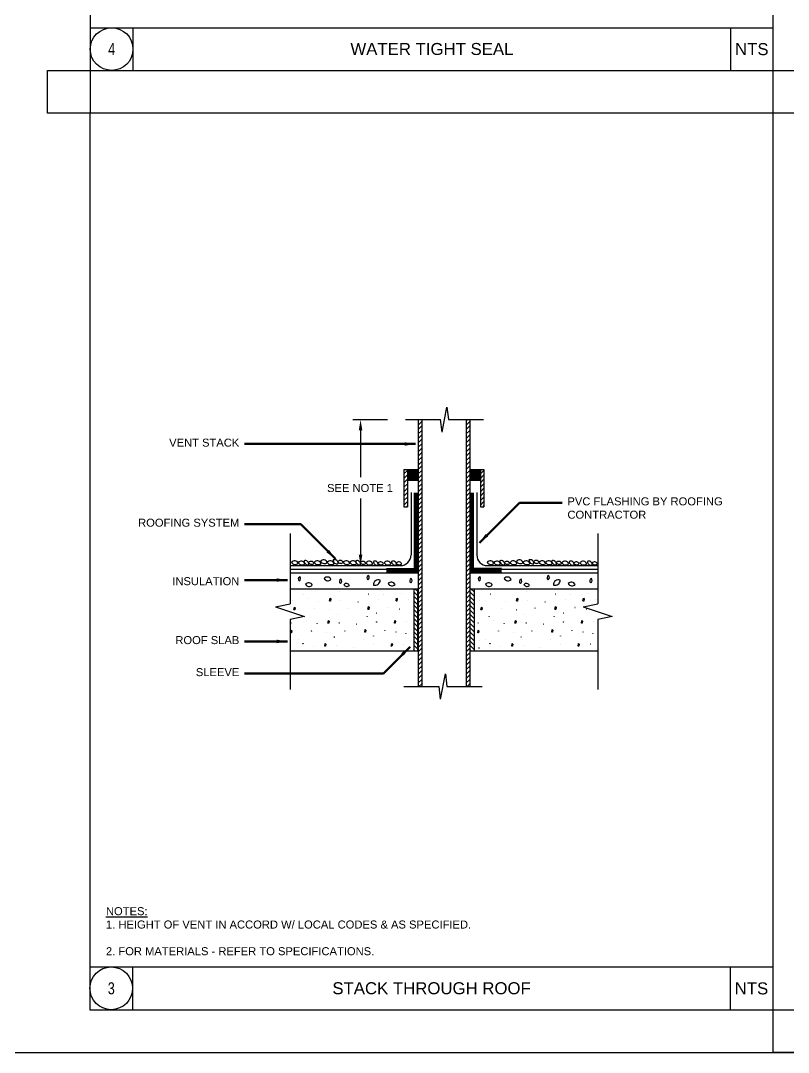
# Model space of a CAD drawing. Extents: x 2014.8 to 2046.4, y 1437.7 to 1484.9.
# Drawn here: x 2028.62 to 2037.62, y 1437.66 to 1449.74 of the extents above; entities that cross this region are included whole.
import ezdxf
from ezdxf.enums import TextEntityAlignment as Align

# ---------------------------------------------------------------- set-up
doc = ezdxf.new("R2010")
doc.units = 0
doc.header["$LTSCALE"] = 0.375
doc.header["$MEASUREMENT"] = 0
for name, color, linetype in [('G-ANNO-TEXT', 70, 'Continuous'), ('G-DETL', 12, 'Continuous'), ('G-DETL-BORD', 1, 'Continuous')]:
    doc.layers.add(name, color=color, linetype=linetype)
doc.styles.add('Arial', font='arial.ttf')
doc.dimstyles.new('RWS-ANNOTATIVE', dxfattribs={"dimscale": 0, "dimtxt": 0.09375, "dimasz": 0.125, "dimexe": 0.0625, "dimexo": 0.0625, "dimgap": 0.09375, "dimtad": 1, "dimdec": 4, "dimzin": 3, "dimdsep": 46, "dimlunit": 4, "dimtxsty": 'Arial', "dimblk": 'OBLIQUE', "dimcen": 0.09375, "dimdle": 0.0625, "dimclrd": 256, "dimclre": 256, "dimclrt": 256, "dimadec": 4, "dimazin": 0, "dimtfac": 0.8, "dimtdec": 4, "dimtix": 1, "dimtofl": 0, "dimtmove": 1, "dimatfit": 0, "dimfxl": 1, "dimfrac": 1, "dimtolj": 1, "dimtzin": 0, "dimlwd": -1, "dimlwe": -1, "dimarcsym": 0})

# ---------------------------------------------------------------- blocks, each defined once
blk = doc.blocks.new('MD08D1', base_point=(976.415, 314.205))
for p, q in [((976.353, 314.849), (976.314, 314.205)), ((976.353, 314.849), (976.477, 313.561)), ((975.415, 314.205), (976.314, 314.205)), ((976.477, 313.561), (976.516, 314.205)), ((976.516, 314.205), (977.415, 314.205))]:
    blk.add_line(p, q)
blk = doc.blocks.new('_Oblique')
at = {"color": 0, "linetype": 'ByBlock', "lineweight": -2}
blk.add_line((-0.5, -0.5), (0.5, 0.5), dxfattribs=at)

msp = doc.modelspace()

# ---------------------------------------------------------------- linework, layer by layer
at = {"layer": 'DEFPOINTS'}
for points in [[(2014.81377, 1437.65798), (2046.43877, 1437.65798), (2046.43877, 1460.90798), (2014.81377, 1460.90798)], [(2028.93877, 1449.15798), (2029.43877, 1449.15798), (2029.43877, 1448.65798), (2028.93877, 1448.65798)], [(2037.43877, 1449.15798), (2037.93877, 1449.15798), (2037.93877, 1448.65798), (2037.43877, 1448.65798)], [(2037.43877, 1449.15798), (2037.93877, 1449.15798), (2037.93877, 1448.65798), (2037.43877, 1448.65798)], [(2037.43877, 1438.15798), (2037.93877, 1438.15798), (2037.93877, 1437.65798), (2037.43877, 1437.65798)]]:
    msp.add_lwpolyline(points, close=True, dxfattribs=at)
at = {"layer": 'G-ANNO-TEXT'}
for p, q in [((2032.51609, 1445.06788), (2032.92181, 1445.06788)), ((2032.60498, 1444.94288), (2032.60498, 1444.39293)), ((2032.60498, 1444.14613), (2032.60498, 1443.4819))]:
    msp.add_line(p, q, dxfattribs=at)
for points in [[(2032.58414, 1444.94288), (2032.62581, 1444.94288), (2032.60498, 1445.06788)], [(2032.58414, 1443.48663), (2032.62581, 1443.48663), (2032.60498, 1443.36163)]]:
    msp.add_solid(points, dxfattribs=at)
at = {"layer": 'G-DETL'}
for p, q in [((2033.27929, 1445.06757), (2033.27929, 1441.94257)), ((2033.27929, 1445.05715), (2033.28905, 1445.06691)), ((2033.27929, 1445.00507), (2033.32095, 1445.04673)), ((2033.32095, 1445.06757), (2033.32095, 1441.94257)), ((2033.84179, 1445.06757), (2033.84179, 1441.94257)), ((2033.84179, 1445.05715), (2033.85203, 1445.0674)), ((2033.84179, 1445.00507), (2033.88345, 1445.04673)), ((2033.88345, 1445.06757), (2033.88345, 1441.94257)), ((2033.27929, 1444.95298), (2033.32095, 1444.99465)), ((2033.27929, 1444.9009), (2033.32095, 1444.94257)), ((2033.84179, 1444.95298), (2033.88345, 1444.99465)), ((2033.84179, 1444.9009), (2033.88345, 1444.94257)), ((2033.27929, 1444.84882), (2033.32095, 1444.89048)), ((2033.27929, 1444.79673), (2033.32095, 1444.8384)), ((2033.27929, 1444.74465), (2033.32095, 1444.78632)), ((2033.84179, 1444.84882), (2033.88345, 1444.89048)), ((2033.84179, 1444.79673), (2033.88345, 1444.8384)), ((2033.84179, 1444.74465), (2033.88345, 1444.78632)), ((2033.27929, 1444.69257), (2033.32095, 1444.73423)), ((2033.27929, 1444.64048), (2033.32095, 1444.68215)), ((2033.84179, 1444.69257), (2033.88345, 1444.73423)), ((2033.84179, 1444.64048), (2033.88345, 1444.68215)), ((2033.27929, 1444.5884), (2033.32095, 1444.63007)), ((2033.27929, 1444.53632), (2033.32095, 1444.57798)), ((2033.84179, 1444.5884), (2033.88345, 1444.63007)), ((2033.84179, 1444.53632), (2033.88345, 1444.57798)), ((2033.11262, 1444.48423), (2033.27929, 1444.48423)), ((2033.11262, 1444.48423), (2033.11262, 1444.04673)), ((2033.11262, 1444.43215), (2033.15429, 1444.47382)), ((2033.11262, 1444.38007), (2033.15429, 1444.42173)), ((2033.15429, 1444.48423), (2033.15429, 1444.04673)), ((2033.27929, 1444.48423), (2033.32095, 1444.5259)), ((2033.27929, 1444.43215), (2033.32095, 1444.47382)), ((2033.27929, 1444.38007), (2033.32095, 1444.42173)), ((2033.84179, 1444.48423), (2033.88345, 1444.5259)), ((2033.84179, 1444.43215), (2033.88345, 1444.47382)), ((2033.84179, 1444.38007), (2033.88345, 1444.42173)), ((2033.88345, 1444.48423), (2034.05012, 1444.48423)), ((2034.00845, 1444.48423), (2034.00845, 1444.04673)), ((2034.00845, 1444.43215), (2034.05012, 1444.47382)), ((2034.00845, 1444.38007), (2034.05012, 1444.42173)), ((2034.05012, 1444.48423), (2034.05012, 1444.04673)), ((2033.11262, 1444.32798), (2033.15429, 1444.36965)), ((2033.11262, 1444.2759), (2033.15429, 1444.31757)), ((2033.15429, 1444.35923), (2033.27929, 1444.35923)), ((2033.27929, 1444.32798), (2033.32095, 1444.36965)), ((2033.27929, 1444.2759), (2033.32095, 1444.31757)), ((2033.84179, 1444.32798), (2033.88345, 1444.36965)), ((2033.84179, 1444.2759), (2033.88345, 1444.31757)), ((2033.88345, 1444.35923), (2034.00845, 1444.35923)), ((2034.00845, 1444.32798), (2034.05012, 1444.36965)), ((2034.00845, 1444.2759), (2034.05012, 1444.31757)), ((2033.11262, 1444.22382), (2033.15429, 1444.26548)), ((2033.11262, 1444.17173), (2033.15429, 1444.2134)), ((2033.19595, 1444.2134), (2033.19595, 1443.48423)), ((2033.27929, 1444.22382), (2033.32095, 1444.26548)), ((2033.27929, 1444.17173), (2033.32095, 1444.2134)), ((2033.84179, 1444.22382), (2033.88345, 1444.26548)), ((2033.84179, 1444.17173), (2033.88345, 1444.2134)), ((2033.96679, 1444.2134), (2033.96679, 1443.48423)), ((2034.00845, 1444.22382), (2034.05012, 1444.26548)), ((2034.00845, 1444.17173), (2034.05012, 1444.2134)), ((2033.11262, 1444.11965), (2033.15429, 1444.16132)), ((2033.11262, 1444.06757), (2033.15429, 1444.10923)), ((2033.14387, 1444.04673), (2033.15429, 1444.05715)), ((2033.27929, 1444.11965), (2033.32095, 1444.16132)), ((2033.27929, 1444.06757), (2033.32095, 1444.10923)), ((2033.27929, 1444.01548), (2033.32095, 1444.05715)), ((2033.84179, 1444.11965), (2033.88345, 1444.16132)), ((2033.84179, 1444.06757), (2033.88345, 1444.10923)), ((2033.84179, 1444.01548), (2033.88345, 1444.05715)), ((2034.00845, 1444.11965), (2034.05012, 1444.16132)), ((2034.00845, 1444.06757), (2034.05012, 1444.10923)), ((2034.0397, 1444.04673), (2034.05012, 1444.05715)), ((2033.11262, 1444.04673), (2033.15429, 1444.04673)), ((2033.27929, 1443.9634), (2033.32095, 1444.00507)), ((2033.27929, 1443.91132), (2033.32095, 1443.95298)), ((2033.84179, 1443.9634), (2033.88345, 1444.00507)), ((2033.84179, 1443.91132), (2033.88345, 1443.95298)), ((2034.00845, 1444.04673), (2034.05012, 1444.04673)), ((2033.27929, 1443.85923), (2033.32095, 1443.9009)), ((2033.27929, 1443.80715), (2033.32095, 1443.84882)), ((2033.84179, 1443.85923), (2033.88345, 1443.9009)), ((2033.84179, 1443.80715), (2033.88345, 1443.84882)), ((2033.27929, 1443.75507), (2033.32095, 1443.79673)), ((2033.27929, 1443.70298), (2033.32095, 1443.74465)), ((2033.27929, 1443.6509), (2033.32095, 1443.69257)), ((2033.84179, 1443.75507), (2033.88345, 1443.79673)), ((2033.84179, 1443.70298), (2033.88345, 1443.74465)), ((2033.84179, 1443.6509), (2033.88345, 1443.69257)), ((2033.27929, 1443.59882), (2033.32095, 1443.64048)), ((2033.27929, 1443.54673), (2033.32095, 1443.5884)), ((2033.84179, 1443.59882), (2033.88345, 1443.64048)), ((2033.84179, 1443.54673), (2033.88345, 1443.5884)), ((2033.27929, 1443.49465), (2033.32095, 1443.53632)), ((2033.27929, 1443.44257), (2033.32095, 1443.48423)), ((2033.84179, 1443.49465), (2033.88345, 1443.53632)), ((2033.84179, 1443.44257), (2033.88345, 1443.48423)), ((2031.77929, 1443.35923), (2033.07095, 1443.35923)), ((2033.27929, 1443.39048), (2033.32095, 1443.43215)), ((2033.27929, 1443.3384), (2033.32095, 1443.38007)), ((2033.27929, 1443.28632), (2033.32095, 1443.32798)), ((2033.84179, 1443.39048), (2033.88345, 1443.43215)), ((2033.84179, 1443.3384), (2033.88345, 1443.38007)), ((2033.84179, 1443.28632), (2033.88345, 1443.32798)), ((2034.09179, 1443.35923), (2035.38345, 1443.35923)), ((2031.77929, 1443.31757), (2033.27929, 1443.31757)), ((2031.77929, 1443.2759), (2033.27929, 1443.2759)), ((2033.27929, 1443.23423), (2033.32095, 1443.2759)), ((2033.27929, 1443.18215), (2033.32095, 1443.22382)), ((2033.84179, 1443.23423), (2033.88345, 1443.2759)), ((2033.84179, 1443.18215), (2033.88345, 1443.22382)), ((2033.88345, 1443.31757), (2035.38345, 1443.31757)), ((2033.88345, 1443.2759), (2035.38345, 1443.2759)), ((2031.77929, 1443.0884), (2033.27466, 1443.0884)), ((2033.2272, 1443.0884), (2033.2272, 1442.35923)), ((2033.27467, 1443.05639), (2033.24266, 1443.0884)), ((2033.27466, 1442.35923), (2033.27466, 1443.0884)), ((2033.27929, 1443.13007), (2033.32095, 1443.17173)), ((2033.27929, 1443.07798), (2033.32095, 1443.11965)), ((2033.84179, 1443.13007), (2033.88345, 1443.17173)), ((2033.84179, 1443.07798), (2033.88345, 1443.11965)), ((2033.88808, 1443.0884), (2035.38345, 1443.0884)), ((2033.88808, 1442.35923), (2033.88808, 1443.0884)), ((2033.93533, 1443.0517), (2033.89863, 1443.0884)), ((2033.93554, 1443.0884), (2033.93554, 1442.35923)), ((2033.27467, 1443.00431), (2033.2272, 1443.05177)), ((2033.27463, 1442.95227), (2033.2272, 1442.99969)), ((2033.27929, 1443.0259), (2033.32095, 1443.06757)), ((2033.27929, 1442.97382), (2033.32095, 1443.01548)), ((2033.27929, 1442.92173), (2033.32095, 1442.9634)), ((2033.84179, 1443.0259), (2033.88345, 1443.06757)), ((2033.84179, 1442.97382), (2033.88345, 1443.01548)), ((2033.84179, 1442.92173), (2033.88345, 1442.9634)), ((2033.93533, 1442.99961), (2033.88808, 1443.04687)), ((2033.93533, 1442.94753), (2033.88809, 1442.99477)), ((2033.27435, 1442.90046), (2033.2272, 1442.94761)), ((2033.27464, 1442.84808), (2033.2272, 1442.89552)), ((2033.27465, 1442.79599), (2033.2272, 1442.84344)), ((2033.27929, 1442.86965), (2033.32095, 1442.91132)), ((2033.27929, 1442.81757), (2033.32095, 1442.85923)), ((2033.84179, 1442.86965), (2033.88345, 1442.91132)), ((2033.84179, 1442.81757), (2033.88345, 1442.85923)), ((2033.93533, 1442.89545), (2033.88809, 1442.94268)), ((2033.93533, 1442.84336), (2033.88842, 1442.89028)), ((2033.27466, 1442.7439), (2033.2272, 1442.79136)), ((2033.27446, 1442.69202), (2033.2272, 1442.73927)), ((2033.27929, 1442.76548), (2033.32095, 1442.80715)), ((2033.27929, 1442.7134), (2033.32095, 1442.75507)), ((2033.84179, 1442.76548), (2033.88345, 1442.80715)), ((2033.84179, 1442.7134), (2033.88345, 1442.75507)), ((2033.93533, 1442.7392), (2033.88809, 1442.78643)), ((2033.93533, 1442.79128), (2033.8881, 1442.83851)), ((2033.93533, 1442.68711), (2033.88833, 1442.73412)), ((2033.27466, 1442.63973), (2033.2272, 1442.68719)), ((2033.27468, 1442.58763), (2033.2272, 1442.63511)), ((2033.27929, 1442.66132), (2033.32095, 1442.70298)), ((2033.27929, 1442.60923), (2033.32095, 1442.6509)), ((2033.27929, 1442.55715), (2033.32095, 1442.59882)), ((2033.84179, 1442.66132), (2033.88345, 1442.70298)), ((2033.84179, 1442.60923), (2033.88345, 1442.6509)), ((2033.84179, 1442.55715), (2033.88345, 1442.59882)), ((2033.93533, 1442.63503), (2033.88808, 1442.68228)), ((2033.93533, 1442.58295), (2033.88811, 1442.63016)), ((2033.27499, 1442.53524), (2033.2272, 1442.58302)), ((2033.27453, 1442.48362), (2033.2272, 1442.53094)), ((2033.27466, 1442.4314), (2033.2272, 1442.47886)), ((2033.27929, 1442.50507), (2033.32095, 1442.54673)), ((2033.27929, 1442.45298), (2033.32095, 1442.49465)), ((2033.84179, 1442.50507), (2033.88345, 1442.54673)), ((2033.84179, 1442.45298), (2033.88345, 1442.49465)), ((2033.93533, 1442.47878), (2033.88803, 1442.52608)), ((2033.93533, 1442.53086), (2033.88812, 1442.57807)), ((2031.77929, 1442.35923), (2033.27466, 1442.35923)), ((2033.27466, 1442.37931), (2033.2272, 1442.42677)), ((2033.24056, 1442.35923), (2033.2272, 1442.37259)), ((2033.27929, 1442.4009), (2033.32095, 1442.44257)), ((2033.27929, 1442.34882), (2033.32095, 1442.39048)), ((2033.84179, 1442.4009), (2033.88345, 1442.44257)), ((2033.84179, 1442.34882), (2033.88345, 1442.39048)), ((2033.88808, 1442.35923), (2035.38345, 1442.35923)), ((2033.93533, 1442.37461), (2033.8881, 1442.42185)), ((2033.90056, 1442.35923), (2033.88811, 1442.37169)), ((2033.93533, 1442.4267), (2033.88813, 1442.47389)), ((2033.27929, 1442.29673), (2033.32095, 1442.3384)), ((2033.27929, 1442.24465), (2033.32095, 1442.28632)), ((2033.84179, 1442.29673), (2033.88345, 1442.3384)), ((2033.84179, 1442.24465), (2033.88345, 1442.28632)), ((2033.27929, 1442.19257), (2033.32095, 1442.23423)), ((2033.27929, 1442.14048), (2033.32095, 1442.18215)), ((2033.27929, 1442.0884), (2033.32095, 1442.13007)), ((2033.84179, 1442.19257), (2033.88345, 1442.23423)), ((2033.84179, 1442.14048), (2033.88345, 1442.18215)), ((2033.84179, 1442.0884), (2033.88345, 1442.13007)), ((2033.27929, 1442.03632), (2033.32095, 1442.07798)), ((2033.27929, 1441.98423), (2033.32095, 1442.0259)), ((2033.84179, 1442.03632), (2033.88345, 1442.07798)), ((2033.84179, 1441.98423), (2033.88345, 1442.0259)), ((2033.28892, 1441.94251), (2033.32095, 1441.97454)), ((2033.8522, 1441.94257), (2033.88345, 1441.97382))]:
    msp.add_line(p, q, dxfattribs=at)
at = {"layer": 'G-DETL', "const_width": 0.05208}
for points in [[(2033.2531, 1443.30275), (2033.2531, 1444.21126)], [(2033.90922, 1443.30721), (2033.90922, 1444.21126)], [(2032.90561, 1443.30275), (2033.27944, 1443.30275)], [(2033.88463, 1443.30721), (2034.25846, 1443.30721)]]:
    msp.add_lwpolyline(points, dxfattribs=at)
at = {"layer": 'G-DETL'}
for points in [[(2032.2421, 1442.94476), (2032.2478, 1442.97552), (2032.25577, 1442.96754), (2032.25122, 1442.94362), (2032.2421, 1442.94362)], [(2033.02018, 1442.94476), (2033.02587, 1442.97552), (2033.03385, 1442.96754), (2033.02929, 1442.94362), (2033.02018, 1442.94362)], [(2034.43258, 1442.94476), (2034.43828, 1442.97552), (2034.44625, 1442.96754), (2034.4417, 1442.94362), (2034.43258, 1442.94362)], [(2035.21066, 1442.94476), (2035.21635, 1442.97552), (2035.22433, 1442.96754), (2035.21977, 1442.94362), (2035.21066, 1442.94362)], [(2031.82432, 1442.84056), (2031.83002, 1442.87132), (2031.83799, 1442.86334), (2031.83343, 1442.83942), (2031.82432, 1442.83942)], [(2032.69185, 1442.8475), (2032.69754, 1442.87825), (2032.70552, 1442.87028), (2032.70096, 1442.84636), (2032.69185, 1442.84636)], [(2034.0148, 1442.84056), (2034.0205, 1442.87132), (2034.02847, 1442.86334), (2034.02392, 1442.83942), (2034.0148, 1442.83942)], [(2034.88233, 1442.8475), (2034.88802, 1442.87825), (2034.896, 1442.87028), (2034.89144, 1442.84636), (2034.88233, 1442.84636)], [(2031.78671, 1442.57266), (2031.79241, 1442.60342), (2031.80038, 1442.59544), (2031.79583, 1442.57152), (2031.78671, 1442.57152)], [(2032.2233, 1442.68452), (2032.22899, 1442.71527), (2032.23697, 1442.7073), (2032.23241, 1442.68338), (2032.2233, 1442.68338)], [(2032.65424, 1442.5796), (2032.65993, 1442.61035), (2032.66791, 1442.60238), (2032.66335, 1442.57846), (2032.65424, 1442.57846)], [(2033.00137, 1442.68452), (2033.00707, 1442.71527), (2033.01504, 1442.7073), (2033.01049, 1442.68338), (2033.00137, 1442.68338)], [(2033.97719, 1442.57266), (2033.98289, 1442.60342), (2033.99086, 1442.59544), (2033.98631, 1442.57152), (2033.97719, 1442.57152)], [(2034.41378, 1442.68452), (2034.41947, 1442.71527), (2034.42745, 1442.7073), (2034.42289, 1442.68338), (2034.41378, 1442.68338)], [(2034.84472, 1442.5796), (2034.85041, 1442.61035), (2034.85839, 1442.60238), (2034.85383, 1442.57846), (2034.84472, 1442.57846)], [(2035.19185, 1442.68452), (2035.19755, 1442.71527), (2035.20552, 1442.7073), (2035.20097, 1442.68338), (2035.19185, 1442.68338)], [(2032.18569, 1442.41662), (2032.19138, 1442.44737), (2032.19936, 1442.4394), (2032.1948, 1442.41548), (2032.18569, 1442.41548)], [(2032.96376, 1442.41662), (2032.96946, 1442.44737), (2032.97743, 1442.4394), (2032.97288, 1442.41548), (2032.96376, 1442.41548)], [(2034.37617, 1442.41662), (2034.38186, 1442.44737), (2034.38984, 1442.4394), (2034.38528, 1442.41548), (2034.37617, 1442.41548)], [(2035.15424, 1442.41662), (2035.15994, 1442.44737), (2035.16791, 1442.4394), (2035.16336, 1442.41548), (2035.15424, 1442.41548)]]:
    msp.add_lwpolyline(points, dxfattribs=at)
for centre in [(2031.93912, 1443.02426), (2031.98739, 1442.97225), (2032.35371, 1443.05027), (2032.70016, 1443.02426), (2032.87501, 1443.01961), (2033.08369, 1443.03644), (2033.16303, 1442.96531), (2034.1296, 1443.02426), (2034.17787, 1442.97225), (2034.54419, 1443.05027), (2034.89064, 1443.02426), (2035.06549, 1443.01961), (2035.27417, 1443.03644), (2035.35351, 1442.96531), (2031.81133, 1442.94624), (2032.0694, 1442.86111), (2032.11518, 1442.93931), (2032.23978, 1442.84204), (2032.37501, 1442.94624), (2032.45844, 1442.86111), (2032.57805, 1442.93237), (2032.81232, 1442.95838), (2032.92699, 1442.86805), (2033.05903, 1442.84898), (2034.00181, 1442.94624), (2034.25988, 1442.86111), (2034.30566, 1442.93931), (2034.43026, 1442.84204), (2034.56549, 1442.94624), (2034.64892, 1442.86111), (2034.76853, 1442.93237), (2035.0028, 1442.95838), (2035.11747, 1442.86805), (2035.24951, 1442.84898), (2031.92032, 1442.76402), (2032.33491, 1442.79003), (2032.68135, 1442.76402), (2032.79352, 1442.80216), (2034.1108, 1442.76402), (2034.52539, 1442.79003), (2034.87183, 1442.76402), (2034.984, 1442.80216), (2031.79253, 1442.686), (2031.96859, 1442.712), (2032.09638, 1442.67906), (2032.35621, 1442.686), (2032.55925, 1442.67213), (2032.79352, 1442.69813), (2032.88938, 1442.60015), (2033.14422, 1442.70507), (2033.98301, 1442.686), (2034.15907, 1442.712), (2034.28686, 1442.67906), (2034.54669, 1442.686), (2034.74973, 1442.67213), (2034.984, 1442.69813), (2035.07986, 1442.60015), (2035.3347, 1442.70507), (2031.88271, 1442.49612), (2032.03179, 1442.59322), (2032.20217, 1442.57414), (2032.2973, 1442.52213), (2032.42083, 1442.59322), (2032.64374, 1442.49612), (2032.75591, 1442.53427), (2033.02142, 1442.58108), (2033.13425, 1442.56577), (2033.99427, 1442.48516), (2034.07319, 1442.49612), (2034.22227, 1442.59322), (2034.39265, 1442.57414), (2034.48778, 1442.52213), (2034.61131, 1442.59322), (2034.83422, 1442.49612), (2034.94639, 1442.53427), (2035.2119, 1442.58108), (2035.32473, 1442.56577), (2031.93098, 1442.44411), (2032.05877, 1442.41116), (2032.3186, 1442.4181), (2032.52164, 1442.40423), (2032.75591, 1442.43024), (2033.10661, 1442.43717), (2033.99233, 1442.39371), (2034.12146, 1442.44411), (2034.24925, 1442.41116), (2034.50908, 1442.4181), (2034.71212, 1442.40423), (2034.94639, 1442.43024), (2035.29709, 1442.43717)]:
    msp.add_circle(centre, 0.000531, dxfattribs=at)
for centre, radius, start, end in [((2033.07095, 1443.48423), 0.125, 270, 0), ((2034.09179, 1443.48423), 0.125, 180, 270), ((2031.83178, 1443.36946), 0.04571, 20.332119, 143.689039), ((2031.83927, 1443.42287), 0.05157, 210.724395, 313.297526), ((2031.91017, 1443.36532), 0.04571, 20.332119, 143.689039), ((2031.91766, 1443.41873), 0.05157, 210.724395, 313.297526), ((2031.95863, 1443.37614), 0.04114, 350.332833, 113.688588), ((2031.98851, 1443.4144), 0.04641, 180.723732, 283.297122), ((2032.02685, 1443.37235), 0.03657, 20.332418, 143.689558), ((2032.03285, 1443.41508), 0.04125, 210.723302, 313.298182), ((2032.09894, 1443.36823), 0.04571, 20.332119, 143.689039), ((2032.10644, 1443.42165), 0.05157, 210.724095, 313.297116), ((2032.17291, 1443.38064), 0.04571, 20.332119, 143.689039), ((2032.18041, 1443.43405), 0.05157, 210.724095, 313.297116), ((2032.2513, 1443.36823), 0.04571, 20.332119, 143.689039), ((2032.2588, 1443.42165), 0.05157, 210.724095, 313.297116), ((2032.29976, 1443.38733), 0.04114, 350.332943, 113.689161), ((2032.32964, 1443.42559), 0.04641, 180.723732, 283.298024), ((2032.36799, 1443.38354), 0.03657, 20.330919, 143.689558), ((2032.37399, 1443.42627), 0.04125, 210.723658, 313.297717), ((2032.43834, 1443.36946), 0.04571, 20.332119, 143.689039), ((2032.44584, 1443.42287), 0.05157, 210.724395, 313.297526), ((2032.51539, 1443.36823), 0.04571, 20.332119, 143.689039), ((2032.52289, 1443.42165), 0.05157, 210.724095, 313.297116), ((2032.5652, 1443.37614), 0.04114, 350.332833, 113.688588), ((2032.59507, 1443.4144), 0.04641, 180.723732, 283.297122), ((2032.63342, 1443.37235), 0.03657, 20.332418, 143.689558), ((2032.63942, 1443.41508), 0.04125, 210.723302, 313.298182), ((2032.70499, 1443.3641), 0.04571, 20.332119, 143.689039), ((2032.71249, 1443.41751), 0.05157, 210.724095, 313.297116), ((2032.7709, 1443.37079), 0.04114, 350.332943, 113.689161), ((2032.80078, 1443.40904), 0.04641, 180.723732, 283.298024), ((2032.83912, 1443.367), 0.03657, 20.330919, 143.689558), ((2032.84512, 1443.40972), 0.04125, 210.723658, 313.297717), ((2032.91829, 1443.3641), 0.04571, 20.332119, 143.689039), ((2032.92579, 1443.41751), 0.05157, 210.724095, 313.297116), ((2032.9842, 1443.37079), 0.04114, 350.332943, 113.689161), ((2033.01408, 1443.40904), 0.04641, 180.723732, 283.298024), ((2033.05243, 1443.367), 0.03657, 20.330919, 143.689558), ((2033.05842, 1443.40972), 0.04125, 210.723658, 313.297717), ((2034.12574, 1443.36946), 0.04571, 20.332119, 143.689039), ((2034.13324, 1443.42287), 0.05157, 210.724395, 313.297526), ((2034.20413, 1443.36532), 0.04571, 20.332119, 143.689039), ((2034.21163, 1443.41873), 0.05157, 210.724395, 313.297526), ((2034.2526, 1443.37614), 0.04114, 350.332833, 113.688588), ((2034.28247, 1443.4144), 0.04641, 180.723732, 283.297122), ((2034.32082, 1443.37235), 0.03657, 20.332418, 143.689558), ((2034.32682, 1443.41508), 0.04125, 210.723302, 313.298182), ((2034.39291, 1443.36823), 0.04571, 20.332119, 143.689039), ((2034.4004, 1443.42165), 0.05157, 210.724095, 313.297116), ((2034.46688, 1443.38064), 0.04571, 20.332119, 143.689039), ((2034.47437, 1443.43405), 0.05157, 210.724095, 313.297116), ((2034.54527, 1443.36823), 0.04571, 20.332119, 143.689039), ((2034.55276, 1443.42165), 0.05157, 210.724095, 313.297116), ((2034.59373, 1443.38733), 0.04114, 350.332943, 113.689161), ((2034.62361, 1443.42559), 0.04641, 180.723732, 283.298024), ((2034.66195, 1443.38354), 0.03657, 20.330919, 143.689558), ((2034.66795, 1443.42627), 0.04125, 210.723658, 313.297717), ((2034.73231, 1443.36946), 0.04571, 20.332119, 143.689039), ((2034.7398, 1443.42287), 0.05157, 210.724395, 313.297526), ((2034.80935, 1443.36823), 0.04571, 20.332119, 143.689039), ((2034.81685, 1443.42165), 0.05157, 210.724095, 313.297116), ((2034.85916, 1443.37614), 0.04114, 350.332833, 113.688588), ((2034.88904, 1443.4144), 0.04641, 180.723732, 283.297122), ((2034.92738, 1443.37235), 0.03657, 20.332418, 143.689558), ((2034.93338, 1443.41508), 0.04125, 210.723302, 313.298182), ((2034.99896, 1443.3641), 0.04571, 20.332119, 143.689039), ((2035.00645, 1443.41751), 0.05157, 210.724095, 313.297116), ((2035.06486, 1443.37079), 0.04114, 350.332943, 113.689161), ((2035.09474, 1443.40904), 0.04641, 180.723732, 283.298024), ((2035.13309, 1443.367), 0.03657, 20.330919, 143.689558), ((2035.13909, 1443.40972), 0.04125, 210.723658, 313.297717), ((2035.21226, 1443.3641), 0.04571, 20.332119, 143.689039), ((2035.21975, 1443.41751), 0.05157, 210.724095, 313.297116), ((2035.27817, 1443.37079), 0.04114, 350.332943, 113.689161), ((2035.30804, 1443.40904), 0.04641, 180.723732, 283.298024), ((2035.34639, 1443.367), 0.03657, 20.330919, 143.689558), ((2035.35239, 1443.40972), 0.04125, 210.723658, 313.297717), ((2031.90331, 1443.20201), 0.02925, 110.331994, 233.688994), ((2031.86912, 1443.20681), 0.033, 300.724459, 43.29718), ((2032.21545, 1443.17968), 0.04571, 20.332119, 143.689039), ((2032.22294, 1443.23309), 0.05157, 210.724095, 313.297116), ((2032.70892, 1443.21691), 0.02925, 110.331994, 233.688994), ((2032.67474, 1443.22171), 0.033, 300.724459, 43.29718), ((2033.20937, 1443.17966), 0.02925, 110.331994, 233.688994), ((2033.17519, 1443.18446), 0.033, 300.724459, 43.29718), ((2034.01282, 1443.20201), 0.02925, 110.331994, 233.688994), ((2033.97864, 1443.20681), 0.033, 300.724459, 43.29718), ((2034.32496, 1443.17968), 0.04571, 20.332119, 143.689039), ((2034.33246, 1443.23309), 0.05157, 210.724095, 313.297116), ((2034.81844, 1443.21691), 0.02925, 110.331994, 233.688994), ((2034.78425, 1443.22171), 0.033, 300.724459, 43.29718), ((2035.31889, 1443.17966), 0.02925, 110.331994, 233.688994), ((2035.28471, 1443.18446), 0.033, 300.724459, 43.29718), ((2031.99574, 1443.11262), 0.04571, 20.332119, 143.689039), ((2032.00323, 1443.16604), 0.05157, 210.724095, 313.297116), ((2032.38545, 1443.17221), 0.02925, 110.331994, 233.688994), ((2032.35127, 1443.17701), 0.033, 300.724459, 43.29718), ((2032.43925, 1443.11354), 0.03657, 20.330919, 143.689558), ((2032.44524, 1443.15627), 0.04125, 210.723658, 313.297717), ((2032.81192, 1443.13807), 0.05485, 65.332228, 188.689467), ((2032.77296, 1443.18975), 0.06188, 255.723867, 358.297626), ((2032.96613, 1443.12007), 0.04571, 20.332119, 143.689039), ((2032.97363, 1443.17349), 0.05157, 210.724095, 313.297116), ((2034.10525, 1443.11262), 0.04571, 20.332119, 143.689039), ((2034.11275, 1443.16604), 0.05157, 210.724095, 313.297116), ((2034.49497, 1443.17221), 0.02925, 110.331994, 233.688994), ((2034.46079, 1443.17701), 0.033, 300.724459, 43.29718), ((2034.54876, 1443.11354), 0.03657, 20.330919, 143.689558), ((2034.55476, 1443.15627), 0.04125, 210.723658, 313.297717), ((2034.92143, 1443.13807), 0.05485, 65.332228, 188.689467), ((2034.88247, 1443.18975), 0.06188, 255.723867, 358.297626), ((2035.07565, 1443.12007), 0.04571, 20.332119, 143.689039), ((2035.08314, 1443.17349), 0.05157, 210.724095, 313.297116)]:
    msp.add_arc(centre, radius, start, end, dxfattribs=at)
for points in [[(2033.15429, 1444.48423), (2033.27929, 1444.48423), (2033.27929, 1444.35923), (2033.15429, 1444.35923)], [(2033.15429, 1444.35923), (2033.15429, 1444.48423), (2033.27929, 1444.48423), (2033.27929, 1444.35923)], [(2034.00845, 1444.48423), (2034.00845, 1444.35923), (2033.88345, 1444.35923), (2033.88345, 1444.48423)], [(2033.88345, 1444.48423), (2034.00845, 1444.48423), (2034.00845, 1444.35923), (2033.88345, 1444.35923)]]:
    msp.add_solid(points, dxfattribs=at)
at = {"layer": 'G-DETL-BORD'}
for p, q in [((2029.43877, 1449.65798), (2037.43877, 1449.65798)), ((2029.93877, 1449.65798), (2029.93877, 1449.15798)), ((2036.93877, 1449.65798), (2036.93877, 1449.15798)), ((2029.43465, 1438.65798), (2037.43877, 1438.65798)), ((2029.93465, 1438.65798), (2029.93465, 1438.15798)), ((2036.93465, 1438.65798), (2036.93465, 1438.15798))]:
    msp.add_line(p, q, dxfattribs=at)
for points in [[(2029.43877, 1449.15798), (2037.43877, 1449.15798), (2037.43877, 1459.65797), (2029.43877, 1459.65797)], [(2029.43465, 1438.15798), (2037.43877, 1438.15798), (2037.43877, 1448.65798), (2029.43465, 1448.65798)]]:
    msp.add_lwpolyline(points, close=True, dxfattribs=at)
for centre in [(2029.68877, 1449.40798), (2029.68465, 1438.40798)]:
    msp.add_circle(centre, 0.25, dxfattribs=at)

# ---------------------------------------------------------------- block references
at = {"layer": 'G-DETL', "xscale": 0.458333304, "yscale": -0.229166652, "zscale": 0.458333304}
for p in [(2033.58817, 1445.06788), (2033.57095, 1441.94257)]:
    msp.add_blockref('MD08D1', p, dxfattribs=at)
at = {"layer": 'G-DETL', "xscale": 0.9134639957791398, "yscale": -0.2616238139259131, "zscale": 0.9134639957791398, "rotation": 270}
for p in [(2031.77873, 1442.82051), (2035.3829, 1442.82051)]:
    msp.add_blockref('MD08D1', p, dxfattribs=at)

# ---------------------------------------------------------------- texts
at = {"layer": 'G-ANNO-TEXT', "style": 'Arial'}
for s, insert, char_height, width, attachment_point in [('WATER TIGHT SEAL', (2033.44082, 1449.40798), 0.140625, 2.7658712, 5), ('NTS', (2037.18877, 1449.40631), 0.140625, 0.0016777, 5), ('VENT STACK', (2031.18465, 1444.84548), 0.09375, 0.8531072, 3), ('SEE NOTE 1', (2032.21256, 1444.31423), 0.09375, 0.8055421, 1), ('PVC FLASHING BY ROOFING CONTRACTOR', (2035.0284, 1444.15798), 0.09375, 1.9744138, 1), ('ROOFING SYSTEM', (2031.18465, 1443.90798), 0.09375, 1.3904656, 3), ('INSULATION', (2031.18465, 1443.22311), 0.09375, 0.6669136, 3), ('ROOF SLAB', (2031.18465, 1442.53298), 0.09375, 0.8364438, 3), ('SLEEVE', (2031.18465, 1442.15798), 0.09375, 0.3133846, 3), ('{\\LNOTES:} \\P1. HEIGHT OF VENT IN ACCORD W/ LOCAL CODES & AS SPECIFIED. \\P\\P2. FOR MATERIALS - REFER TO SPECIFICATIONS.', (2029.62215, 1439.35841), 0.09375, 4.3585768, 1), ('STACK THROUGH ROOF', (2033.43671, 1438.40798), 0.140625, 7.3332337, 5), ('NTS', (2037.18465, 1438.40631), 0.140625, 0.0016777, 5)]:
    msp.add_mtext(s, dxfattribs=dict(at, insert=insert, char_height=char_height, width=width, attachment_point=attachment_point))
at = {"layer": 'G-ANNO-TEXT', "style": 'Arial', "width": 0.75}
for tag, p in [('4', (2029.68877, 1449.40798)), ('3', (2029.68465, 1438.40798))]:
    msp.add_attdef(tag, text='', height=0.14062, dxfattribs=at).set_placement(p, align=Align.MIDDLE)

# ---------------------------------------------------------------- leaders
at = {"layer": 'G-ANNO-TEXT'}
for points in [[(2033.24715, 1444.78298), (2031.80965, 1444.78298), (2031.24715, 1444.78298)], [(2033.99715, 1443.62673), (2034.4659, 1444.09548), (2034.9659, 1444.09548)], [(2032.30965, 1443.43923), (2031.9034, 1443.84548), (2031.24715, 1443.84548)], [(2031.74715, 1443.18923), (2031.36486, 1443.18923), (2031.24715, 1443.18923)], [(2031.74715, 1442.47048), (2031.4659, 1442.47048), (2031.24715, 1442.47048)], [(2033.18465, 1442.40798), (2032.87215, 1442.09548), (2031.24715, 1442.09548)]]:
    msp.add_leader(points, dimstyle='RWS-ANNOTATIVE', override={"dimscale": 1, "dimasz": 0.125, "dimgap": 0.09375, "dimtad": 0, "dimclrd": 256, "dimlwd": 65535}, dxfattribs=at)

doc.saveas('drawing.dxf')
